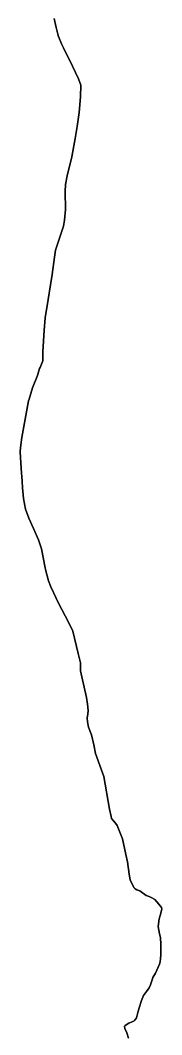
# Model space of a CAD drawing. Header units: millimetres. Extents: x 163919 to 195198, y 430116 to 478891.
# Drawn here: x 180606 to 181161, y 451692 to 455682 of the extents above; entities that cross this region are included whole.
import ezdxf

# ---------------------------------------------------------------- set-up
doc = ezdxf.new("R2010")
doc.units = ezdxf.units.MM
for name, color, linetype in [('#SK01', 6, 'Continuous'), ('#SK02', 6, 'Continuous'), ('#SK03', 2, 'Continuous'), ('#SK04', 2, 'Continuous')]:
    doc.layers.add(name, color=color, linetype=linetype)

msp = doc.modelspace()

# ---------------------------------------------------------------- linework, layer by layer
at = {"layer": '#SK01'}
msp.add_lwpolyline([(181030.8, 451677.7), (181023.2, 451699), (181015.7, 451716.3), (181014.1, 451723.5), (181014.7, 451724.6), (181017.3, 451727.7), (181031.8, 451737.2), (181047, 451743.3), (181052.1, 451745.9), (181055.6, 451749.4), (181061.3, 451758.3), (181067.2, 451778.8), (181072.6, 451797.7), (181080.9, 451825.8), (181089.7, 451845.8), (181101.1, 451861.8), (181111.2, 451875.7), (181116.7, 451887.7), (181122.7, 451908.1), (181126.4, 451916.7), (181136.4, 451933.2), (181151.7, 451968.7), (181154.5, 451978.2), (181155.8, 451990.8), (181156.8, 452005.6), (181157.3, 452022.1), (181157.3, 452046.2), (181155.6, 452073.7), (181152.1, 452088.5), (181146.2, 452117.1), (181150.4, 452147), (181155.9, 452164.7), (181160.6, 452186.3), (181159.9, 452192.2), (181149.2, 452205.4), (181133.9, 452223.2), (181121.5, 452230.4), (181111.1, 452234.9), (181100.2, 452239.9), (181074.9, 452257.6), (181063.5, 452262.1), (181056.6, 452265.2), (181050.9, 452270.4), (181036.5, 452301.2), (181032.7, 452323.2), (181026.5, 452371.2), (181020, 452400), (181007.3, 452462.2), (180986.4, 452514.7), (180979.7, 452523.8), (180963.5, 452542.6), (180961.7, 452550.3), (180956.4, 452579.4), (180933.1, 452707.6), (180923.4, 452735.8), (180901, 452798), (180894.3, 452831.6), (180885.4, 452871.6), (180873.6, 452901.5), (180869.4, 452922.4), (180868.5, 452937.7), (180870.2, 452952.9), (180872.2, 452967), (180869.7, 452992.6), (180865.3, 453018.7), (180846.9, 453099.6), (180841.5, 453123.4), (180841.7, 453147.8), (180842.2, 453154.5), (180833.1, 453191.9), (180811.3, 453278.7), (180794.7, 453314.3), (180756.1, 453389), (180725.4, 453453.3), (180716.3, 453477.4), (180705.2, 453516.1), (180701.5, 453534.3), (180696.7, 453563), (180689, 453602.6), (180677.6, 453639), (180657.7, 453682.5), (180639.5, 453723.5), (180625.9, 453759.3), (180618.4, 453800.8), (180617, 453815.9), (180614.5, 453842.9), (180612.9, 453869.1), (180609.4, 453918.6), (180607.8, 453943.5), (180606.6, 453960), (180605.7, 453987.9), (180607.3, 454011.9), (180611.5, 454041.2), (180619.7, 454084.4), (180638, 454184.7), (180640.1, 454191.7), (180653.8, 454236.9), (180673.5, 454284.7), (180681.6, 454312.6), (180683.6, 454316.5), (180694, 454342.7), (180694.7, 454379), (180698.9, 454462.2), (180703.5, 454511.4), (180715, 454583.8), (180724.1, 454642), (180730.4, 454682.2), (180739.5, 454751.1), (180744.4, 454778.3), (180775.4, 454872.6), (180779.6, 454896.2), (180783.1, 454937.4), (180782.3, 455008.2), (180783.7, 455036.2), (180789.4, 455069.9), (180807.3, 455145.7), (180820.5, 455216.9), (180829.2, 455264.9), (180836.1, 455319.5), (180841.6, 455381.8), (180842.8, 455427.7), (180834.6, 455451.7), (180810.8, 455501.8), (180774.9, 455574.2), (180767.6, 455589.7), (180756.2, 455618.8), (180753.2, 455628), (180746.2, 455654), (180738.9, 455688.7)], dxfattribs=at)
at = {"layer": '#SK02'}
msp.add_lwpolyline([(181030.8, 451677.7), (181023.2, 451699), (181015.7, 451716.3), (181014.1, 451723.5), (181014.7, 451724.6), (181017.3, 451727.7), (181031.8, 451737.2), (181047, 451743.3), (181052.1, 451745.9), (181055.6, 451749.4), (181061.3, 451758.3), (181067.2, 451778.8), (181072.6, 451797.7), (181080.9, 451825.8), (181089.7, 451845.8), (181101.1, 451861.8), (181111.2, 451875.7), (181116.7, 451887.7), (181122.7, 451908.1), (181126.4, 451916.7), (181136.4, 451933.2), (181151.7, 451968.7), (181154.5, 451978.2), (181155.8, 451990.8), (181156.8, 452005.6), (181157.3, 452022.1), (181157.3, 452046.2), (181155.6, 452073.7), (181152.1, 452088.5), (181146.2, 452117.1), (181150.4, 452147), (181155.9, 452164.7), (181160.6, 452186.3), (181159.9, 452192.2), (181149.2, 452205.4), (181133.9, 452223.2), (181121.5, 452230.4), (181111.1, 452234.9), (181100.2, 452239.9), (181074.9, 452257.6), (181063.5, 452262.1), (181056.6, 452265.2), (181050.9, 452270.4), (181036.5, 452301.2), (181032.7, 452323.2), (181026.5, 452371.2), (181020, 452400), (181007.3, 452462.2), (180986.4, 452514.7), (180979.7, 452523.8), (180963.5, 452542.6), (180961.7, 452550.3), (180956.4, 452579.4), (180933.1, 452707.6), (180923.4, 452735.8), (180901, 452798), (180894.3, 452831.6), (180885.4, 452871.6), (180873.6, 452901.5), (180869.4, 452922.4), (180868.5, 452937.7), (180870.2, 452952.9), (180872.2, 452967), (180869.7, 452992.6), (180865.3, 453018.7), (180846.9, 453099.6), (180841.5, 453123.4), (180841.7, 453147.8), (180842.2, 453154.5), (180833.1, 453191.9), (180811.3, 453278.7), (180794.7, 453314.3), (180756.1, 453389), (180725.4, 453453.3), (180716.3, 453477.4), (180705.2, 453516.1), (180701.5, 453534.3), (180696.7, 453563), (180689, 453602.6), (180677.6, 453639), (180657.7, 453682.5), (180639.5, 453723.5), (180625.9, 453759.3), (180618.4, 453800.8), (180617, 453815.9), (180614.5, 453842.9), (180612.9, 453869.1), (180609.4, 453918.6), (180607.8, 453943.5), (180606.6, 453960), (180605.7, 453987.9), (180607.3, 454011.9), (180611.5, 454041.2), (180619.7, 454084.4), (180638, 454184.7), (180640.1, 454191.7), (180653.8, 454236.9), (180673.5, 454284.7), (180681.6, 454312.6), (180683.6, 454316.5), (180694, 454342.7), (180694.7, 454379), (180698.9, 454462.2), (180703.5, 454511.4), (180715, 454583.8), (180724.1, 454642), (180730.4, 454682.2), (180739.5, 454751.1), (180744.4, 454778.3), (180775.4, 454872.6), (180779.6, 454896.2), (180783.1, 454937.4), (180782.3, 455008.2), (180783.7, 455036.2), (180789.4, 455069.9), (180807.3, 455145.7), (180820.5, 455216.9), (180829.2, 455264.9), (180836.1, 455319.5), (180841.6, 455381.8), (180842.8, 455427.7), (180834.6, 455451.7), (180810.8, 455501.8), (180774.9, 455574.2), (180767.6, 455589.7), (180756.2, 455618.8), (180753.2, 455628), (180746.2, 455654), (180738.9, 455688.7)], dxfattribs=at)
at = {"layer": '#SK03', "ltscale": 10}
msp.add_lwpolyline([(180738.9, 455688.7), (180746.2, 455654), (180753.2, 455628), (180756.2, 455618.8), (180767.6, 455589.7), (180774.9, 455574.2), (180810.8, 455501.8), (180834.6, 455451.7), (180842.8, 455427.7), (180841.6, 455381.8), (180836.1, 455319.5), (180829.2, 455264.9), (180820.5, 455216.9), (180807.3, 455145.7), (180789.4, 455069.9), (180783.7, 455036.2), (180782.3, 455008.2), (180783.1, 454937.4), (180779.6, 454896.2), (180775.4, 454872.6), (180744.4, 454778.3), (180739.5, 454751.1), (180730.4, 454682.2), (180724.1, 454642), (180715, 454583.8), (180703.5, 454511.4), (180698.9, 454462.2), (180694.7, 454379), (180694, 454342.7), (180683.6, 454316.5), (180681.6, 454312.6), (180673.5, 454284.7), (180653.8, 454236.9), (180640.1, 454191.7), (180638, 454184.7), (180619.7, 454084.4), (180611.5, 454041.2), (180607.3, 454011.9), (180605.7, 453987.9), (180606.6, 453960), (180607.8, 453943.5), (180609.4, 453918.6), (180612.9, 453869.1), (180614.5, 453842.9), (180617, 453815.9), (180618.4, 453800.8), (180625.9, 453759.3), (180639.5, 453723.5), (180657.7, 453682.5), (180677.6, 453639), (180689, 453602.6), (180696.7, 453563), (180701.5, 453534.3), (180705.2, 453516.1), (180716.3, 453477.4), (180725.4, 453453.3), (180756.1, 453389), (180794.7, 453314.3), (180811.3, 453278.7), (180833.1, 453191.9), (180842.2, 453154.5), (180841.7, 453147.8), (180841.5, 453123.4), (180846.9, 453099.6), (180865.3, 453018.7), (180869.7, 452992.6), (180872.2, 452967), (180870.2, 452952.9), (180868.5, 452937.7), (180869.4, 452922.4), (180873.6, 452901.5), (180885.4, 452871.6), (180894.3, 452831.6), (180901, 452798), (180923.4, 452735.8), (180933.1, 452707.6), (180956.4, 452579.4), (180961.7, 452550.3), (180963.5, 452542.6), (180979.7, 452523.8), (180986.4, 452514.7), (181007.3, 452462.2), (181020, 452400), (181026.5, 452371.2), (181032.7, 452323.2), (181036.5, 452301.2), (181050.9, 452270.4), (181056.6, 452265.2), (181063.5, 452262.1), (181074.9, 452257.6), (181100.2, 452239.9), (181111.1, 452234.9), (181121.5, 452230.4), (181133.9, 452223.2), (181149.2, 452205.4), (181159.9, 452192.2), (181160.6, 452186.3), (181155.9, 452164.7), (181150.4, 452147), (181146.2, 452117.1), (181152.1, 452088.5), (181155.6, 452073.7), (181157.3, 452046.2), (181157.3, 452022.1), (181156.8, 452005.6), (181155.8, 451990.8), (181154.5, 451978.2), (181151.7, 451968.7), (181136.4, 451933.2), (181126.4, 451916.7), (181122.7, 451908.1), (181116.7, 451887.7), (181111.2, 451875.7), (181101.1, 451861.8), (181089.7, 451845.8), (181080.9, 451825.8), (181072.6, 451797.7), (181067.2, 451778.8), (181061.3, 451758.3), (181055.6, 451749.4), (181052.1, 451745.9), (181047, 451743.3), (181031.8, 451737.2), (181017.3, 451727.7), (181014.7, 451724.6), (181014.1, 451723.5), (181015.7, 451716.3), (181023.2, 451699), (181030.8, 451677.7)], dxfattribs=at)
at = {"layer": '#SK04'}
msp.add_lwpolyline([(181030.8, 451677.7), (181023.2, 451699), (181015.7, 451716.3), (181014.1, 451723.5), (181014.7, 451724.6), (181017.3, 451727.7), (181031.8, 451737.2), (181047, 451743.3), (181052.1, 451745.9), (181055.6, 451749.4), (181061.3, 451758.3), (181067.2, 451778.8), (181072.6, 451797.7), (181080.9, 451825.8), (181089.7, 451845.8), (181101.1, 451861.8), (181111.2, 451875.7), (181116.7, 451887.7), (181122.7, 451908.1), (181126.4, 451916.7), (181136.4, 451933.2), (181151.7, 451968.7), (181154.5, 451978.2), (181155.8, 451990.8), (181156.8, 452005.6), (181157.3, 452022.1), (181157.3, 452046.2), (181155.6, 452073.7), (181152.1, 452088.5), (181146.2, 452117.1), (181150.4, 452147), (181155.9, 452164.7), (181160.6, 452186.3), (181159.9, 452192.2), (181149.2, 452205.4), (181133.9, 452223.2), (181121.5, 452230.4), (181111.1, 452234.9), (181100.2, 452239.9), (181074.9, 452257.6), (181063.5, 452262.1), (181056.6, 452265.2), (181050.9, 452270.4), (181036.5, 452301.2), (181032.7, 452323.2), (181026.5, 452371.2), (181020, 452400), (181007.3, 452462.2), (180986.4, 452514.7), (180979.7, 452523.8), (180963.5, 452542.6), (180961.7, 452550.3), (180956.4, 452579.4), (180933.1, 452707.6), (180923.4, 452735.8), (180901, 452798), (180894.3, 452831.6), (180885.4, 452871.6), (180873.6, 452901.5), (180869.4, 452922.4), (180868.5, 452937.7), (180870.2, 452952.9), (180872.2, 452967), (180869.7, 452992.6), (180865.3, 453018.7), (180846.9, 453099.6), (180841.5, 453123.4), (180841.7, 453147.8), (180842.2, 453154.5), (180833.1, 453191.9), (180811.3, 453278.7), (180794.7, 453314.3), (180756.1, 453389), (180725.4, 453453.3), (180716.3, 453477.4), (180705.2, 453516.1), (180701.5, 453534.3), (180696.7, 453563), (180689, 453602.6), (180677.6, 453639), (180657.7, 453682.5), (180639.5, 453723.5), (180625.9, 453759.3), (180618.4, 453800.8), (180617, 453815.9), (180614.5, 453842.9), (180612.9, 453869.1), (180609.4, 453918.6), (180607.8, 453943.5), (180606.6, 453960), (180605.7, 453987.9), (180607.3, 454011.9), (180611.5, 454041.2), (180619.7, 454084.4), (180638, 454184.7), (180640.1, 454191.7), (180653.8, 454236.9), (180673.5, 454284.7), (180681.6, 454312.6), (180683.6, 454316.5), (180694, 454342.7), (180694.7, 454379), (180698.9, 454462.2), (180703.5, 454511.4), (180715, 454583.8), (180724.1, 454642), (180730.4, 454682.2), (180739.5, 454751.1), (180744.4, 454778.3), (180775.4, 454872.6), (180779.6, 454896.2), (180783.1, 454937.4), (180782.3, 455008.2), (180783.7, 455036.2), (180789.4, 455069.9), (180807.3, 455145.7), (180820.5, 455216.9), (180829.2, 455264.9), (180836.1, 455319.5), (180841.6, 455381.8), (180842.8, 455427.7), (180834.6, 455451.7), (180810.8, 455501.8), (180774.9, 455574.2), (180767.6, 455589.7), (180756.2, 455618.8), (180753.2, 455628), (180746.2, 455654), (180738.9, 455688.7)], dxfattribs=at)

doc.saveas('drawing.dxf')
